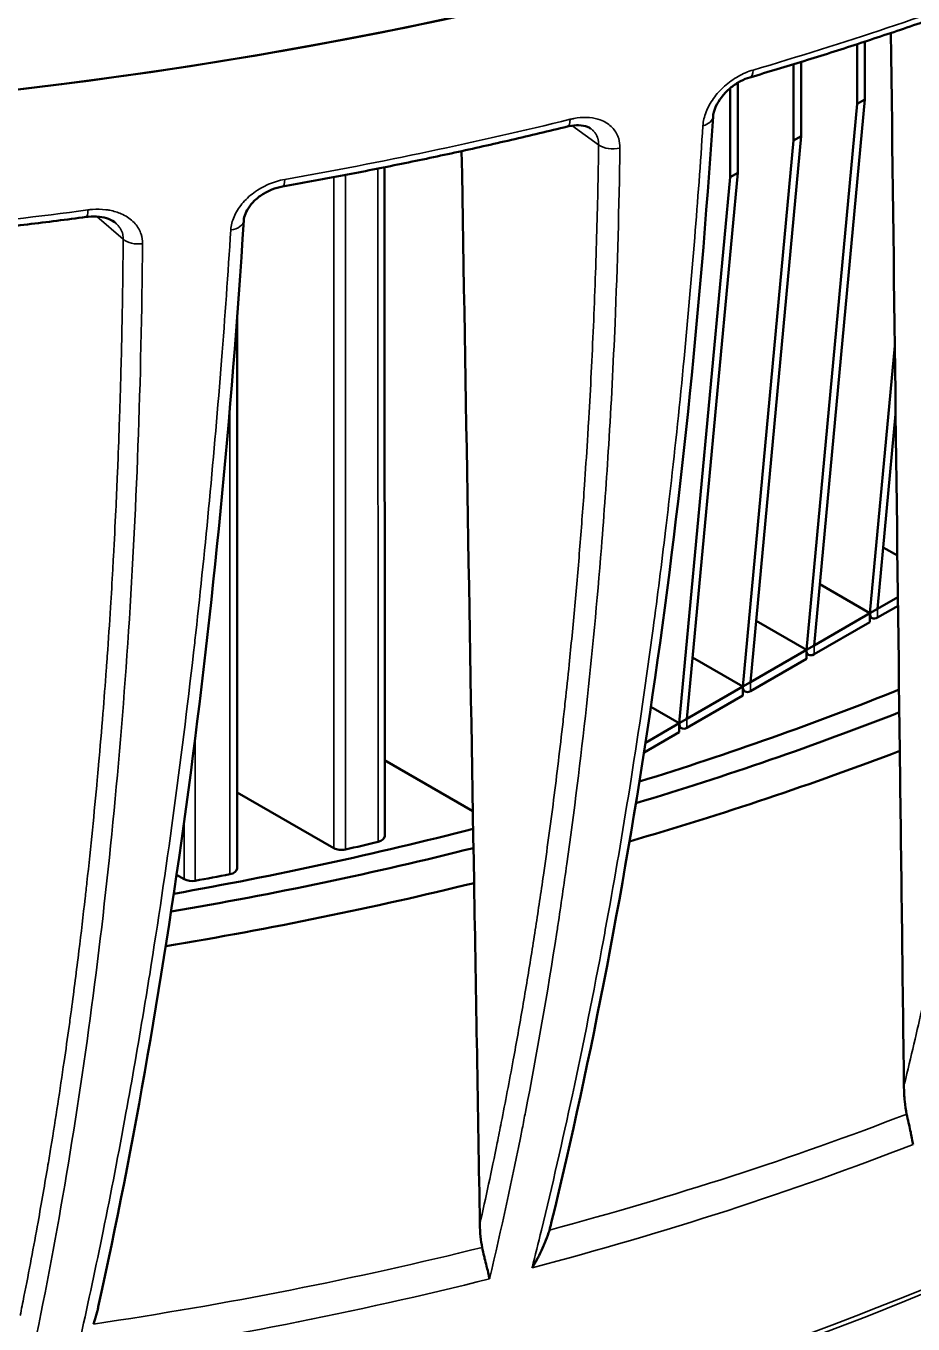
# Model space of a CAD drawing. Header units: millimetres. Extents: x 40 to 2195, y 40 to 1687.
# Drawn here: x 513.76 to 538.44, y 1352.36 to 1388.46 of the extents above; entities that cross this region are included whole.
import ezdxf

# ---------------------------------------------------------------- set-up
doc = ezdxf.new("R2010")
doc.units = ezdxf.units.MM
doc.header["$LTSCALE"] = 8
doc.layers.add('Visible (ISO)', color=7, linetype='Continuous', lineweight=50)
doc.layers.add('Visible Narrow (ISO)', color=7, linetype='Continuous', lineweight=35)

msp = doc.modelspace()

# ---------------------------------------------------------------- linework, layer by layer
at = {"layer": 'Visible (ISO)'}
for p, q in [((536.885, 1387.952), (536.885, 1386.289)), ((537.097, 1388.021), (537.097, 1386.411)), ((535.117, 1387.393), (535.117, 1385.268)), ((535.329, 1387.459), (535.329, 1385.391)), ((533.561, 1386.877), (533.561, 1384.37)), ((533.349, 1386.725), (533.349, 1384.248)), ((535.471, 1371.107), (536.885, 1386.289)), ((535.683, 1371.229), (537.097, 1386.411)), ((536.885, 1386.289), (537.097, 1386.411)), ((533.703, 1370.086), (535.117, 1385.268)), ((533.915, 1370.208), (535.329, 1385.391)), ((535.117, 1385.268), (535.329, 1385.391)), ((523.736, 1384.528), (523.738, 1365.929)), ((532.147, 1369.188), (533.561, 1384.37)), ((533.349, 1384.248), (533.561, 1384.37)), ((531.935, 1369.065), (533.349, 1384.248)), ((519.634, 1365.032), (519.633, 1380.361)), ((537.238, 1372.127), (537.931, 1379.561)), ((537.451, 1372.25), (537.954, 1377.66)), ((538.003, 1373.727), (537.609, 1373.954)), ((537.238, 1372.127), (535.842, 1372.934)), ((537.451, 1372.25), (538.018, 1372.577)), ((535.683, 1371.229), (537.238, 1372.127)), ((537.238, 1372.127), (537.451, 1372.25)), ((537.238, 1371.882), (537.238, 1372.127)), ((537.451, 1372.005), (538.021, 1372.334)), ((535.471, 1371.107), (534.074, 1371.913)), ((535.683, 1370.984), (537.238, 1371.882)), ((537.238, 1372.026), (537.301, 1371.99)), ((533.915, 1370.208), (535.471, 1371.107)), ((535.471, 1371.107), (535.683, 1371.229)), ((535.471, 1370.862), (535.471, 1371.107)), ((535.471, 1371.005), (535.533, 1370.969)), ((533.703, 1370.086), (532.306, 1370.892)), ((533.915, 1369.963), (535.471, 1370.862)), ((532.147, 1369.188), (533.703, 1370.086)), ((533.703, 1370.086), (533.915, 1370.208)), ((533.703, 1369.841), (533.703, 1370.086)), ((533.703, 1369.984), (533.765, 1369.949)), ((531.935, 1369.065), (531.146, 1369.521)), ((532.147, 1368.943), (533.703, 1369.841)), ((531.935, 1369.065), (532.147, 1369.188)), ((530.953, 1368.253), (531.935, 1368.82)), ((530.995, 1368.522), (531.935, 1369.065)), ((531.935, 1368.82), (531.935, 1369.065)), ((531.935, 1368.964), (531.997, 1368.928)), ((529.233, 1368.483), (529.233, 1368.483)), ((526.192, 1366.625), (523.737, 1368.042)), ((519.634, 1367.145), (522.324, 1365.592)), ((518.163, 1364.728), (517.949, 1364.852)), ((528.444, 1362.722), (528.444, 1362.722)), ((528.342, 1362.092), (528.342, 1362.092))]:
    msp.add_line(p, q, dxfattribs=at)
for centre, major_axis, ratio, start_param, end_param in [((497.287, 1432.507), (81, 0), 0.57735, 4.776623, 6.218951), ((497.287, 1432.507), (81, 0), 0.57735, 4.7792, 6.216374), ((515.367, 1383.642), (0.066, -0.496), 0.183758, 6.283166, 6.283197), ((537.451, 1372.25), (-0.15, -0.26), 0.57735, 5.497787, 7.068583), ((535.683, 1371.229), (-0.15, -0.26), 0.57735, 5.497787, 7.068583), ((496.58, 1404.338), (72.5, 0), 0.57735, 5.204351, 5.321324), ((533.915, 1370.208), (-0.15, -0.26), 0.57735, 5.497787, 7.068583), ((497.287, 1403.93), (72.421, 0), 0.57735, 5.192371, 5.310357), ((532.147, 1369.188), (-0.15, -0.26), 0.57735, 5.497787, 7.068583), ((497.287, 1403.93), (-73.976, 0), 0.57735, 2.037179, 2.154725), ((496.58, 1404.338), (72.5, 0), 0.57735, 5.010454, 5.133267), ((523.438, 1365.929), (0.3, 0), 0.577335, 5.110907, 6.283185), ((497.287, 1403.93), (72.421, 0), 0.57735, 4.999516, 5.12322), ((522.536, 1365.715), (-0.3, 0), 0.577335, 0.785199, 1.952982), ((500.268, 1397.693), (-60, -0.005), 0.577335, 1.952982, 1.969314), ((500.268, 1397.693), (-60, -0.005), 0.577335, 1.878908, 1.895805), ((519.334, 1365.032), (0.3, 0), 0.577335, 5.037398, 6.283185), ((497.287, 1403.93), (-73.976, 0), 0.57735, 1.849636, 1.972728), ((518.376, 1364.851), (-0.3, 0), 0.577335, 0.785199, 1.878908)]:
    msp.add_ellipse(centre, major_axis=major_axis, ratio=ratio, start_param=start_param, end_param=end_param, dxfattribs=at)
for points, knots in [([(541.244, 1389.477), (540.769, 1389.299), (540.292, 1389.124), (539.33, 1388.779), (538.847, 1388.61), (537.873, 1388.277), (537.383, 1388.114), (536.398, 1387.793), (535.903, 1387.636), (534.906, 1387.327), (534.405, 1387.176), (533.901, 1387.028)], [4.9214149, 4.9214149, 4.9214149, 4.9214149, 4.9424362, 4.9424362, 4.9634574, 4.9634574, 4.9844787, 4.9844787, 5.0054999, 5.0054999, 5.0265209, 5.0265209, 5.0265209, 5.0265209]), ([(533.901, 1387.028), (533.815, 1387.003), (533.725, 1386.966), (533.549, 1386.873), (533.461, 1386.815), (533.298, 1386.685), (533.22, 1386.61), (533.087, 1386.453), (533.03, 1386.37), (532.943, 1386.21), (532.912, 1386.131), (532.882, 1386.014), (532.875, 1385.971), (532.873, 1385.933)], [0, 0, 0, 0, 0.0306574, 0.0306574, 0.0616788, 0.0616788, 0.0935251, 0.0935251, 0.1253667, 0.1253667, 0.1564672, 0.1564672, 0.1764577, 0.1764577, 0.1764577, 0.1764577]), ([(528.823, 1385.66), (528.305, 1385.533), (527.785, 1385.409), (526.74, 1385.168), (526.216, 1385.05), (525.163, 1384.821), (524.634, 1384.71), (523.573, 1384.494), (523.041, 1384.389), (521.972, 1384.186), (521.436, 1384.088), (520.898, 1383.993)], [5.095989, 5.095989, 5.095989, 5.095989, 5.1169117, 5.1169117, 5.1378345, 5.1378345, 5.1587572, 5.1587572, 5.1796799, 5.1796799, 5.2006027, 5.2006027, 5.2006027, 5.2006027]), ([(529.464, 1385.607), (529.441, 1385.623), (529.413, 1385.639), (529.316, 1385.677), (529.231, 1385.695), (529.054, 1385.699), (528.964, 1385.69), (528.856, 1385.668), (528.839, 1385.664), (528.823, 1385.66)], [0, 0, 0, 0, 0.02129853, 0.02129853, 0.05981315, 0.05981315, 0.09154909, 0.09154909, 0.09714118, 0.09714118, 0.09714118, 0.09714118]), ([(520.898, 1383.993), (520.799, 1383.975), (520.696, 1383.945), (520.498, 1383.866), (520.402, 1383.814), (520.225, 1383.697), (520.144, 1383.628), (520.008, 1383.487), (519.953, 1383.411), (519.872, 1383.268), (519.845, 1383.199), (519.824, 1383.106), (519.82, 1383.078), (519.818, 1383.051)], [0, 0, 0, 0, 0.031969, 0.031969, 0.0640177, 0.0640177, 0.0964565, 0.0964565, 0.1282622, 0.1282622, 0.1591598, 0.1591598, 0.1740864, 0.1740864, 0.1740864, 0.1740864]), ([(515.433, 1383.146), (514.89, 1383.074), (514.345, 1383.005), (513.254, 1382.873), (512.707, 1382.81), (511.612, 1382.691), (511.063, 1382.635), (509.963, 1382.53), (509.413, 1382.48), (508.309, 1382.388), (507.757, 1382.345), (507.204, 1382.305)], [5.2707859, 5.2707859, 5.2707859, 5.2707859, 5.2915232, 5.2915232, 5.3122604, 5.3122604, 5.3329977, 5.3329977, 5.353735, 5.353735, 5.3744723, 5.3744723, 5.3744723, 5.3744723]), ([(516.247, 1382.98), (516.199, 1383.021), (516.132, 1383.061), (515.978, 1383.12), (515.889, 1383.141), (515.699, 1383.163), (515.595, 1383.163), (515.471, 1383.151), (515.452, 1383.149), (515.433, 1383.146)], [0.000019, 0.000019, 0.000019, 0.000019, 0.0345265, 0.0345265, 0.066884, 0.066884, 0.0998556, 0.0998556, 0.1057508, 0.1057508, 0.1057508, 0.1057508]), ([(558.911, 1365.976), (556.517, 1363.607), (554.082, 1361.519), (549.209, 1357.798), (546.772, 1356.165), (541.927, 1353.26), (539.52, 1351.988), (534.745, 1349.734), (532.377, 1348.752), (529.02, 1347.52), (528.018, 1347.173), (527.018, 1346.846)], [4.4552346, 4.4552346, 4.4552346, 4.4552346, 4.5743079, 4.5743079, 4.6933812, 4.6933812, 4.8124546, 4.8124546, 4.9315279, 4.9315279, 4.9824752, 4.9824752, 4.9824752, 4.9824752]), ([(538.261, 1358.196), (538.236, 1358.309), (538.219, 1358.431), (538.194, 1358.689), (538.187, 1358.834), (538.185, 1358.978)], [0.000001, 0.000001, 0.000001, 0.000001, 0.0464613, 0.0464613, 0.1001517, 0.1001517, 0.1001517, 0.1001517]), ([(538.261, 1358.196), (538.278, 1358.116), (538.296, 1358.037), (538.318, 1357.94), (538.323, 1357.921), (538.343, 1357.832), (538.359, 1357.762), (538.379, 1357.669), (538.384, 1357.645), (538.403, 1357.556), (538.415, 1357.492), (538.431, 1357.404), (538.435, 1357.379), (538.439, 1357.354)], [0, 0, 0, 0, 0.2674413, 0.2674413, 0.3333333, 0.3333333, 0.5789568, 0.5789568, 0.6666667, 0.6666667, 0.9049318, 0.9049318, 1, 1, 1, 1]), ([(526.451, 1354.491), (526.43, 1354.587), (526.416, 1354.689), (526.395, 1354.905), (526.389, 1355.023), (526.387, 1355.141)], [0.000001, 0.000001, 0.000001, 0.000001, 0.03835382, 0.03835382, 0.08223414, 0.08223414, 0.08223414, 0.08223414]), ([(528.374, 1355.17), (528.367, 1355.141), (528.36, 1355.113), (528.353, 1355.085), (528.343, 1355.047), (528.332, 1355.01), (528.321, 1354.974)], [0.8083661, 0.8083661, 0.8083661, 0.8083661, 0.8888889, 0.8888889, 0.8888889, 1, 1, 1, 1]), ([(527.841, 1353.924), (527.89, 1354.003), (527.936, 1354.082), (527.979, 1354.163), (527.998, 1354.197), (528.016, 1354.232), (528.034, 1354.267), (528.079, 1354.356), (528.122, 1354.445), (528.161, 1354.536), (528.173, 1354.563), (528.184, 1354.591), (528.195, 1354.618), (528.233, 1354.712), (528.268, 1354.805), (528.298, 1354.899), (528.306, 1354.924), (528.314, 1354.949), (528.321, 1354.974)], [0, 0, 0, 0, 0.233365, 0.233365, 0.233365, 0.3333333, 0.3333333, 0.3333333, 0.5886759, 0.5886759, 0.5886759, 0.6666667, 0.6666667, 0.6666667, 0.9299494, 0.9299494, 0.9299494, 1, 1, 1, 1]), ([(526.451, 1354.491), (526.468, 1354.408), (526.487, 1354.327), (526.505, 1354.246), (526.51, 1354.227), (526.515, 1354.207), (526.519, 1354.187), (526.537, 1354.115), (526.555, 1354.043), (526.572, 1353.973), (526.578, 1353.947), (526.585, 1353.921), (526.591, 1353.896), (526.608, 1353.828), (526.624, 1353.761), (526.64, 1353.695), (526.646, 1353.67), (526.652, 1353.644), (526.658, 1353.619)], [0, 0, 0, 0, 0.2676463, 0.2676463, 0.2676463, 0.3333333, 0.3333333, 0.3333333, 0.5770704, 0.5770704, 0.5770704, 0.6666667, 0.6666667, 0.6666667, 0.906288, 0.906288, 0.906288, 1, 1, 1, 1]), ([(515.771, 1352.834), (515.764, 1352.8), (515.756, 1352.767), (515.748, 1352.735), (515.737, 1352.689), (515.726, 1352.645), (515.714, 1352.602), (515.702, 1352.559), (515.69, 1352.518), (515.677, 1352.478), (515.665, 1352.437), (515.652, 1352.398), (515.638, 1352.36)], [0.588981, 0.588981, 0.588981, 0.588981, 0.6666667, 0.6666667, 0.6666667, 0.7777778, 0.7777778, 0.7777778, 0.8888889, 0.8888889, 0.8888889, 1, 1, 1, 1])]:
    msp.add_open_spline(points, degree=3, knots=knots, dxfattribs=at)
for points in [[(537.822, 1388.262), (537.906, 1381.606), (537.988, 1374.951), (538.07, 1368.296)], [(532.873, 1385.933), (532.14, 1374.806), (530.625, 1364.433), (528.374, 1355.17)], [(525.879, 1384.977), (525.995, 1378.192), (526.111, 1371.407), (526.226, 1364.623)], [(519.818, 1383.051), (519.119, 1372.068), (517.758, 1361.876), (515.771, 1352.834)], [(538.07, 1368.296), (538.109, 1365.19), (538.147, 1362.084), (538.185, 1358.978)], [(526.226, 1364.623), (526.28, 1361.462), (526.334, 1358.301), (526.387, 1355.141)]]:
    msp.add_open_spline(points, degree=3, dxfattribs=at)
at = {"layer": 'Visible Narrow (ISO)'}
for p, q in [((529.691, 1385.155), (528.948, 1385.685)), ((522.646, 1384.314), (522.648, 1365.554)), ((523.552, 1384.491), (523.554, 1365.769)), ((522.322, 1384.253), (522.324, 1365.592)), ((516.463, 1382.532), (515.733, 1383.157)), ((516.445, 1383.217), (516.445, 1383.217)), ((516.815, 1382.932), (516.815, 1382.932)), ((519.43, 1364.868), (519.429, 1377.798)), ((537.238, 1372.127), (535.842, 1372.934)), ((537.451, 1372.005), (537.451, 1372.25)), ((535.471, 1371.107), (534.074, 1371.913)), ((535.683, 1370.984), (535.683, 1371.229)), ((533.703, 1370.086), (532.306, 1370.892)), ((533.915, 1369.963), (533.915, 1370.208)), ((531.935, 1369.065), (531.146, 1369.521)), ((532.147, 1368.943), (532.147, 1369.188)), ((518.467, 1364.686), (518.466, 1368.651)), ((529.244, 1368.578), (529.244, 1368.578)), ((518.163, 1364.728), (518.163, 1366.362))]:
    msp.add_line(p, q, dxfattribs=at)
for centre, major_axis, ratio, start_param, end_param in [((497.287, 1428.813), (-80.834, 0), 0.57735, 2.042062, 2.147169), ((533.76, 1387.508), (0.141, -0.48), 0.370702, 0.000097, 0.851748), ((497.287, 1428.813), (-80.834, 0), 0.57735, 1.867981, 1.972594), ((528.704, 1386.146), (0.119, -0.486), 0.319311, 0, 0.867493), ((532.374, 1385.966), (0.499, -0.033), 0.605849, 5.204671, 6.283146), ((530.08, 1385.347), (0.5, -0.007), 0.62193, 3.831748, 5.141768), ((520.811, 1384.485), (0.087, -0.492), 0.239095, 0.000058, 0.885814), ((497.287, 1428.813), (-80.834, 0), 0.57735, 1.694111, 1.797798), ((515.367, 1383.642), (0.066, -0.496), 0.183758, 0.00003, 0.894817), ((519.319, 1383.083), (0.499, -0.032), 0.61153, 5.029294, 6.283175), ((516.877, 1382.705), (0.5, -0.004), 0.621986, 3.740329, 4.963429), ((497.287, 1386.962), (71.487, 0), 0.57735, 5.178774, 5.8168), ((497.287, 1386.739), (71.35, 0), 0.57735, 5.178774, 5.754942), ((497.287, 1393.604), (73.756, 0), 0.57735, 5.146688, 5.301395), ((497.287, 1392.561), (73.567, 0), 0.57735, 5.140696, 5.306027), ((497.287, 1393.604), (73.756, 0), 0.57735, 4.96384, 5.118905), ((497.287, 1392.561), (73.567, 0), 0.57735, 4.95737, 5.123079)]:
    msp.add_ellipse(centre, major_axis=major_axis, ratio=ratio, start_param=start_param, end_param=end_param, dxfattribs=at)
for points, knots in [([(538.185, 1358.978), (538.191, 1359.002), (538.197, 1359.025), (538.382, 1359.784), (538.55, 1360.509), (538.867, 1361.927), (539.015, 1362.621), (539.161, 1363.335), (539.168, 1363.369), (539.28, 1363.916), (539.38, 1364.422), (539.572, 1365.43), (539.665, 1365.931), (539.806, 1366.723), (539.858, 1367.019), (539.915, 1367.354), (539.922, 1367.396), (540.018, 1367.959), (540.102, 1368.472), (540.263, 1369.491), (540.34, 1369.997), (540.439, 1370.67), (540.464, 1370.846), (540.495, 1371.068), (540.502, 1371.117), (540.581, 1371.673), (540.648, 1372.172), (540.777, 1373.161), (540.838, 1373.652), (540.908, 1374.239), (540.92, 1374.342), (540.939, 1374.5), (540.945, 1374.554), (541.003, 1375.054), (541.051, 1375.493), (541.144, 1376.366), (541.189, 1376.801), (541.243, 1377.359), (541.255, 1377.488), (541.273, 1377.675), (541.279, 1377.734), (541.355, 1378.555), (541.419, 1379.297), (541.49, 1380.203), (541.504, 1380.387), (541.523, 1380.632), (541.527, 1380.694), (541.556, 1381.083), (541.579, 1381.404), (541.622, 1382.046), (541.642, 1382.366), (541.675, 1382.898), (541.687, 1383.11), (541.703, 1383.39), (541.707, 1383.458), (541.726, 1383.802), (541.741, 1384.079), (541.769, 1384.636), (541.783, 1384.916), (541.809, 1385.484), (541.821, 1385.772), (541.836, 1386.143), (541.839, 1386.222), (541.857, 1386.698), (541.871, 1387.104), (541.897, 1387.923), (541.908, 1388.335), (541.921, 1388.855), (541.923, 1388.957), (541.925, 1389.06)], [0, 0, 0, 0, 0.001766, 0.001766, 0.056693, 0.056693, 0.111111, 0.111111, 0.113803, 0.113803, 0.15494, 0.15494, 0.196884, 0.196884, 0.222222, 0.222222, 0.225849, 0.225849, 0.271026, 0.271026, 0.317045, 0.317045, 0.333333, 0.333333, 0.337888, 0.337888, 0.385493, 0.385493, 0.43399, 0.43399, 0.444444, 0.444444, 0.449933, 0.449933, 0.495276, 0.495276, 0.541533, 0.541533, 0.555556, 0.555556, 0.561962, 0.561962, 0.645306, 0.645306, 0.666667, 0.666667, 0.674049, 0.674049, 0.712544, 0.712544, 0.751626, 0.751626, 0.777778, 0.777778, 0.786161, 0.786161, 0.820333, 0.820333, 0.854611, 0.854611, 0.888889, 0.888889, 0.898081, 0.898081, 0.944106, 0.944106, 0.989049, 0.989049, 1, 1, 1, 1]), ([(530.284, 1385.062), (530.285, 1385.156), (530.273, 1385.243), (530.241, 1385.349), (530.233, 1385.373), (530.182, 1385.497), (530.119, 1385.588), (529.955, 1385.74), (529.854, 1385.801), (529.646, 1385.876), (529.546, 1385.897), (529.409, 1385.91), (529.378, 1385.911), (529.238, 1385.915), (529.124, 1385.906), (528.97, 1385.877), (528.935, 1385.869), (528.899, 1385.861)], [0.0000001, 0.0000001, 0.0000001, 0.0000001, 0.1540161, 0.1540161, 0.2, 0.2, 0.4, 0.4, 0.6, 0.6, 0.7556468, 0.7556468, 0.8, 0.8, 0.9548134, 0.9548134, 1, 1, 1, 1]), ([(527.841, 1353.924), (527.928, 1354.27), (528.014, 1354.618), (528.099, 1354.967), (528.399, 1356.202), (528.686, 1357.456), (528.96, 1358.729), (529.264, 1360.142), (529.551, 1361.578), (529.823, 1363.036), (529.871, 1363.295), (529.919, 1363.556), (529.966, 1363.817), (530.186, 1365.032), (530.395, 1366.263), (530.592, 1367.508), (530.811, 1368.889), (531.016, 1370.288), (531.206, 1371.704), (531.328, 1372.604), (531.443, 1373.51), (531.553, 1374.423), (531.599, 1374.812), (531.645, 1375.201), (531.689, 1375.592), (531.826, 1376.786), (531.952, 1377.992), (532.069, 1379.209), (532.176, 1380.322), (532.275, 1381.445), (532.365, 1382.576), (532.448, 1383.605), (532.523, 1384.641), (532.592, 1385.684)], [0, 0, 0, 0, 0.0363833, 0.0363833, 0.0363833, 0.1650146, 0.1650146, 0.1650146, 0.3078936, 0.3078936, 0.3078936, 0.3333333, 0.3333333, 0.3333333, 0.4518061, 0.4518061, 0.4518061, 0.5832221, 0.5832221, 0.5832221, 0.6666667, 0.6666667, 0.6666667, 0.7021345, 0.7021345, 0.7021345, 0.8106116, 0.8106116, 0.8106116, 0.9098151, 0.9098151, 0.9098151, 1, 1, 1, 1]), ([(529.691, 1385.155), (529.694, 1385.217), (529.686, 1385.276), (529.668, 1385.333), (529.665, 1385.343), (529.661, 1385.354), (529.657, 1385.364), (529.656, 1385.368), (529.654, 1385.373), (529.652, 1385.377), (529.64, 1385.405), (529.626, 1385.433), (529.609, 1385.459), (529.592, 1385.484), (529.572, 1385.509), (529.551, 1385.532), (529.542, 1385.541), (529.532, 1385.551), (529.522, 1385.56), (529.504, 1385.577), (529.485, 1385.592), (529.464, 1385.607)], [0.0000009, 0.0000009, 0.0000009, 0.0000009, 0.1578019, 0.1578019, 0.1578019, 0.1879559, 0.1879559, 0.1879559, 0.2, 0.2, 0.2, 0.2831887, 0.2831887, 0.2831887, 0.3648694, 0.3648694, 0.3648694, 0.4, 0.4, 0.4, 0.4612652, 0.4612652, 0.4612652, 0.4612652]), ([(526.387, 1355.141), (526.55, 1355.869), (526.711, 1356.621), (526.907, 1357.585), (526.945, 1357.774), (527.095, 1358.532), (527.206, 1359.111), (527.404, 1360.188), (527.492, 1360.681), (527.663, 1361.677), (527.747, 1362.18), (527.866, 1362.929), (527.904, 1363.168), (528.013, 1363.879), (528.085, 1364.358), (528.252, 1365.525), (528.347, 1366.223), (528.529, 1367.643), (528.616, 1368.365), (528.721, 1369.294), (528.742, 1369.484), (528.799, 1370.013), (528.835, 1370.356), (528.925, 1371.235), (528.977, 1371.776), (529.077, 1372.873), (529.125, 1373.428), (529.215, 1374.548), (529.258, 1375.114), (529.326, 1376.096), (529.353, 1376.509), (529.389, 1377.084), (529.398, 1377.242), (529.457, 1378.228), (529.501, 1379.078), (529.577, 1380.81), (529.609, 1381.691), (529.66, 1383.429), (529.679, 1384.283), (529.691, 1385.155)], [0, 0, 0, 0, 0.101896, 0.101896, 0.126584, 0.126584, 0.2, 0.2, 0.260136, 0.260136, 0.319321, 0.319321, 0.346617, 0.346617, 0.4, 0.4, 0.474511, 0.474511, 0.548028, 0.548028, 0.566768, 0.566768, 0.6, 0.6, 0.651192, 0.651192, 0.701836, 0.701836, 0.751606, 0.751606, 0.786789, 0.786789, 0.8, 0.8, 0.869003, 0.869003, 0.93702, 0.93702, 1, 1, 1, 1]), ([(530.284, 1385.062), (530.26, 1383.42), (530.214, 1381.795), (530.099, 1379.054), (530.04, 1377.929), (529.911, 1375.851), (529.843, 1374.896), (529.649, 1372.462), (529.51, 1370.993), (529.191, 1368.06), (529.009, 1366.597), (528.726, 1364.58), (528.643, 1364.01), (528.547, 1363.382), (528.537, 1363.321), (528.266, 1361.56), (527.974, 1359.889), (527.625, 1358.099), (527.596, 1357.95), (527.285, 1356.385), (526.982, 1354.991), (526.658, 1353.619)], [0, 0, 0, 0, 0.1440248, 0.1440248, 0.2457199, 0.2457199, 0.3333333, 0.3333333, 0.4706722, 0.4706722, 0.6109496, 0.6109496, 0.6666667, 0.6666667, 0.6726829, 0.6726829, 0.8399572, 0.8399572, 0.8551291, 0.8551291, 1, 1, 1, 1]), ([(516.999, 1382.402), (516.999, 1382.495), (516.986, 1382.583), (516.952, 1382.69), (516.942, 1382.714), (516.887, 1382.842), (516.82, 1382.939), (516.643, 1383.108), (516.534, 1383.18), (516.309, 1383.276), (516.202, 1383.308), (516.052, 1383.337), (516.014, 1383.342), (515.859, 1383.361), (515.737, 1383.364), (515.566, 1383.351), (515.523, 1383.347), (515.479, 1383.341)], [0.0000002, 0.0000002, 0.0000002, 0.0000002, 0.1544888, 0.1544888, 0.2, 0.2, 0.4, 0.4, 0.6, 0.6, 0.750994, 0.750994, 0.8, 0.8, 0.9503207, 0.9503207, 1, 1, 1, 1]), ([(516.463, 1382.532), (516.464, 1382.576), (516.459, 1382.619), (516.444, 1382.687), (516.435, 1382.713), (516.423, 1382.745), (516.42, 1382.75), (516.406, 1382.783), (516.392, 1382.809), (516.359, 1382.859), (516.341, 1382.884), (516.308, 1382.922), (516.294, 1382.936), (516.278, 1382.952), (516.277, 1382.953), (516.266, 1382.963), (516.257, 1382.972), (516.247, 1382.98)], [0.0000008, 0.0000008, 0.0000008, 0.0000008, 0.1130638, 0.1130638, 0.183969, 0.183969, 0.2, 0.2, 0.275157, 0.275157, 0.34874, 0.34874, 0.3952504, 0.3952504, 0.4, 0.4, 0.4287946, 0.4287946, 0.4287946, 0.4287946]), ([(513.597, 1352.598), (513.633, 1352.775), (513.668, 1352.951), (513.842, 1353.827), (513.972, 1354.517), (514.191, 1355.734), (514.283, 1356.265), (514.398, 1356.952), (514.425, 1357.116), (514.518, 1357.682), (514.581, 1358.079), (514.703, 1358.871), (514.762, 1359.266), (514.866, 1359.986), (514.913, 1360.313), (514.979, 1360.791), (515, 1360.946), (515.095, 1361.654), (515.165, 1362.199), (515.292, 1363.232), (515.35, 1363.722), (515.421, 1364.351), (515.437, 1364.497), (515.508, 1365.136), (515.559, 1365.621), (515.655, 1366.575), (515.7, 1367.044), (515.754, 1367.643), (515.767, 1367.78), (515.822, 1368.399), (515.862, 1368.872), (515.932, 1369.747), (515.963, 1370.15), (516.001, 1370.676), (516.01, 1370.805), (516.052, 1371.394), (516.082, 1371.844), (516.132, 1372.645), (516.153, 1372.998), (516.179, 1373.466), (516.186, 1373.587), (516.216, 1374.144), (516.238, 1374.571), (516.272, 1375.304), (516.286, 1375.614), (516.304, 1376.032), (516.309, 1376.145), (516.331, 1376.69), (516.346, 1377.113), (516.369, 1377.784), (516.377, 1378.039), (516.387, 1378.397), (516.39, 1378.503), (516.404, 1378.985), (516.413, 1379.355), (516.426, 1379.976), (516.432, 1380.232), (516.438, 1380.585), (516.44, 1380.686), (516.451, 1381.386), (516.458, 1381.969), (516.463, 1382.532)], [0, 0, 0, 0, 0.0122011, 0.0122011, 0.0610458, 0.0610458, 0.1, 0.1, 0.1123375, 0.1123375, 0.1427146, 0.1427146, 0.1737718, 0.1737718, 0.2, 0.2, 0.2125958, 0.2125958, 0.2579239, 0.2579239, 0.3, 0.3, 0.3128323, 0.3128323, 0.3564162, 0.3564162, 0.4, 0.4, 0.413088, 0.413088, 0.459231, 0.459231, 0.5, 0.5, 0.5133371, 0.5133371, 0.5611729, 0.5611729, 0.6, 0.6, 0.613589, 0.613589, 0.6629788, 0.6629788, 0.7, 0.7, 0.7138372, 0.7138372, 0.7669366, 0.7669366, 0.8, 0.8, 0.8140976, 0.8140976, 0.8642643, 0.8642643, 0.9, 0.9, 0.9143097, 0.9143097, 1, 1, 1, 1]), ([(515.13, 1351.356), (515.18, 1351.577), (515.231, 1351.799), (515.281, 1352.022), (515.496, 1352.984), (515.704, 1353.958), (515.906, 1354.946), (516.126, 1356.025), (516.337, 1357.12), (516.54, 1358.229), (516.712, 1359.17), (516.877, 1360.121), (517.037, 1361.083), (517.092, 1361.415), (517.146, 1361.749), (517.2, 1362.084), (517.432, 1363.533), (517.65, 1365.005), (517.854, 1366.499), (518.057, 1367.989), (518.246, 1369.501), (518.421, 1371.035), (518.442, 1371.216), (518.462, 1371.398), (518.482, 1371.581), (518.618, 1372.796), (518.745, 1374.024), (518.862, 1375.265), (518.984, 1376.549), (519.096, 1377.847), (519.199, 1379.158), (519.293, 1380.356), (519.379, 1381.564), (519.456, 1382.783)], [0, 0, 0, 0, 0.0237524, 0.0237524, 0.0237524, 0.1262562, 0.1262562, 0.1262562, 0.2383342, 0.2383342, 0.2383342, 0.3333333, 0.3333333, 0.3333333, 0.3661949, 0.3661949, 0.3661949, 0.5082401, 0.5082401, 0.5082401, 0.649873, 0.649873, 0.649873, 0.6666667, 0.6666667, 0.6666667, 0.778542, 0.778542, 0.778542, 0.8942946, 0.8942946, 0.8942946, 1, 1, 1, 1]), ([(516.999, 1382.402), (516.969, 1378.594), (516.833, 1374.888), (516.59, 1371.294), (516.347, 1367.699), (515.997, 1364.215), (515.543, 1360.858), (515.089, 1357.502), (514.531, 1354.274), (513.869, 1351.18)], [0.0000003, 0.0000003, 0.0000003, 0.0000003, 0.3333333, 0.3333333, 0.3333333, 0.6666667, 0.6666667, 0.6666667, 1, 1, 1, 1])]:
    msp.add_open_spline(points, degree=3, knots=knots, dxfattribs=at)
for points in [[(533.987, 1387.231), (533.843, 1387.189), (533.57, 1387.071), (533.183, 1386.794), (532.87, 1386.448), (532.66, 1386.063), (532.601, 1385.811), (532.592, 1385.684)], [(520.957, 1384.19), (520.801, 1384.162), (520.504, 1384.071), (520.084, 1383.832), (519.749, 1383.516), (519.526, 1383.153), (519.464, 1382.908), (519.456, 1382.783)]]:
    msp.add_open_spline(points, degree=3, dxfattribs=at)

doc.saveas('drawing.dxf')
